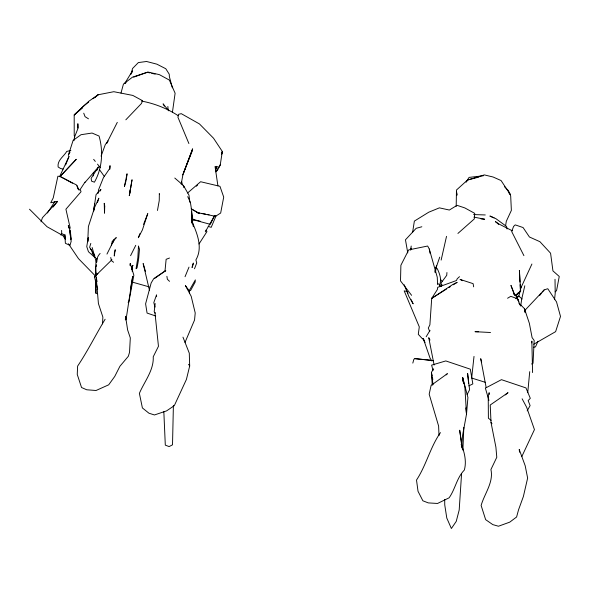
<?xml version="1.0" encoding="UTF-8"?>
<svg xmlns="http://www.w3.org/2000/svg" width="590" height="590" viewBox="0 0 590 590"><rect width="100%" height="100%" fill="white"/><g stroke="black" fill="none" stroke-linecap="round" stroke-linejoin="round"><path stroke-width="0.89" d="M93.67 210.63L96.045 194.648L100.897 189.383L100.425 190.954M93.331 175.916L93.397 172.435M100.094 253.442C94.651 259.15 95.506 268.538 96.089 275.899M173.394 405.345L172.516 444.816L169.131 446.578L165.303 445.14L163.836 411.687M189.508 293.193L189.574 290.546M456.195 206.389L456.468 190.032L467.509 180.039L484.353 174.906L493.063 177L501.072 180.54L510.173 194.398L510.697 196.138L511.368 210.379L506.294 221.346L505.571 225.859M130.22 265.397L130.265 263.59L133.864 275.183L128.804 302.161L128.111 302.301M95.875 289.402L95.757 293.046L97.431 293.739M96.745 262.071L96.863 258.427L96.62 262.041M114.401 252.491L114.283 256.038L115.227 249.74L114.836 251.48M531.774 342.879L531.848 341.094L532.578 372.563M132.204 271.378L132.433 266.142M462.885 450.118L463.829 427.44M125.375 319.935L125.552 316.299L127.624 329.957L130.309 337.915L129.535 352.311L128.347 356.272L119.925 366.265L114.748 376.442L108.693 384.813L96.059 390.492L86.73 389.784L81.538 387.505L77.253 374.436L77.622 366.102C87.733 351.013 95.742 334.759 105.109 319.256M109.836 169.264L110.013 165.657L109.77 168.416L103.361 177.782L98.552 189.832L98.051 193.417M102.49 323.881L102.867 317.073L98.419 303.57L96.177 277.101L97.084 281.607M439.882 286.659L439.993 284.822L437.61 283.532M461.572 473.718L459.19 510.025L456.24 521.383L451.38 528.515L446.792 518.057L444.742 504.863L444.698 499.413M95.41 280.088L95.757 293.046L95.757 280.375M95.654 276.474L95.897 272.868M96.317 266.547L96.436 264.748M435.14 272.477L435.309 269.94L435.103 271.747M130.139 265.397L130.265 263.59M446.94 272.528L446.733 275.324L441.114 282.912L441.386 286.548M94.326 207.946L94.68 203.565L93.663 211.146M461.712 445.479L462.494 435.885L466.498 414.232L467.929 397.49L462.612 377.394L463.674 383.552M527.74 392.675L529.724 371.663M164.942 271.614L166.129 259.312L169.492 258.029M554.526 299.691L555.212 293.282L555.013 279.299M471.668 377.961L474.013 356.412M155.177 303.526L154.197 311.719L155.214 313.209M410.728 249.651L411.186 246.037M85.004 182.443L98.36 167.059L91.162 178.313L91.524 181.137L94.422 182.192C102.313 168.283 103.42 151.305 99.054 136.047L92.055 133.045L81.014 134.704L73.116 140.376L68.337 155.251L70.026 152.095M88.264 238.205L87.763 241.701L88.397 226.545L94.754 207.097L98.84 198.21L97.483 202.554M410.788 249.931L411.038 248.213L410.574 249.939M73.949 140.708L74.473 137.227L77.733 129.077L77.858 123.708L78.182 128.096M129.321 195.644L132.02 179.898L129.321 195.644L130.707 187.178M520.668 306.077L521.722 299.027L524.798 285.789M215.844 171.838L217.15 170.643L220.195 165.23L222.319 151.483L213.521 138.208L199.479 123.952L181.278 113.671L178.615 114.298L177.922 117.226L188.896 143.547M126.024 319.706L132.684 276.408L130.633 288.016M412.587 232.423L414.364 221.103L428.76 212.201L439.388 207.857L449.366 210.04L457.058 205.327L464.854 207.931L474.714 213.351L474.294 218.949L457.914 233.441M88.235 237.556L86.76 246.627L88.463 251.738L95.064 257.653M172.442 112.166L175.112 93.227L169.382 80.1L159.418 74.657L147.972 72.039L132.462 77.165L123.443 84.082L120.98 93.065M157.464 210.475L159.248 200.534L159.352 193.608L159.263 193.963M435.309 272.669L436.622 265.478L435.745 268.45M181.16 184.109L182.966 174.603L192.635 148.82L182.753 174.869M111.363 245.632L112.24 241.317L116.289 237.615L114.851 239.201M131.828 269.667L132.772 265.353M441.143 260.087L446.527 236.332M518.699 296.873L521.058 286.991M192.266 267.366L193.38 263.059L191.957 267.432M215.579 171.24L216.759 166.815M130.98 74.318L132.543 68.514L138.362 62.57L146.549 61.485L156.866 64.163L165.775 68.728L169.242 74.192L169.389 76.722L172.383 87.844M217.621 168.902L217.15 170.643L217.784 169.013M412.816 363.093L413.848 359.295L414.918 358.639L433.495 360.682M126.053 180.717L124.446 186.455L127.064 173.777L126.282 179.898M439.285 285.649C442.102 279.977 439.712 273.885 437.242 268.583L435.479 268.62M90.808 243.397L89.621 247.35L94.761 255.64M131.917 72.622L132.462 70.903L124.63 83.64L126.024 82.637M113.361 242.173L114.217 239.584L106.96 254.091M41.027 221.847L42.421 217.717L57.562 201.345L50.733 202.754L53.248 197.886L57.886 176.233L60.069 176.432L76.516 184.972L79.274 190.128L78.227 189.22M435.604 269.092L439.72 257.159M215.579 169.02L216.486 166.557M194.501 268.767L196.736 262.941L195.902 259.939C203.358 247.004 196.684 232.556 191.403 220.181L192.082 219.635L191.647 210.394L190.415 202.407L187.723 196.618M215.741 168.873L216.722 166.343M139.955 233.566L138.333 237.726L142.389 229.953L147.78 213.587L143.54 224.406M183.748 172.457L192.362 150.627M65.608 164.964L69.037 156.431L59.627 176.594M185.039 276.717L188.992 267.115M185.017 342.392L194.553 320.009L195.216 312.958L191.19 296.298L185.415 285.612L189.161 290.723L190.629 290.435L195.172 282.057L195.342 279.903L189.161 290.723M101.074 156.144L105.285 144.631L107.985 140.929L106.635 143.422L117.292 122.366M538.021 341.241L535.491 346.898L533.707 347.2M96.856 170.377L98.36 167.059M531.922 264.018L520.292 289.181L520.078 284.712M521.796 456.601L534.444 429.608L526.693 407.388L522.113 398.781M60.984 235.181L61.692 233.699L61.626 230.402M191.883 222.555L193.026 220.24L191.448 211.375M130.582 255.699L135.752 245.322M187.613 192.974L200.615 181.727L219.952 186.322L223.713 197.082L220.667 213.034L215.962 216.043L214.413 216.065L210.298 224.333L192.532 219.546M220.321 164.625L219.052 167.132L215.048 166.476L217.917 185.872M467.169 394.422L469.596 389.754L467.604 373.418L468.608 383.198M527.187 410.876L530.115 405.559L528.139 400.603L530.307 398.331L525.963 387.91L501.463 379.665L485.371 388.124L488.94 400.374M205.283 231.818L214.413 216.065L215.962 216.043L211.191 227.356L208.196 226.376M426.164 336.743L430.029 330.37M440.457 432.618C430.199 447.235 426.364 465.112 416.511 480.061L418.022 491.278L422.882 500.792L428.296 502.901L437.544 503.462L449.123 497.813C455.333 489.058 456.66 477.952 464.323 470.068C466.742 461.623 464.485 452.235 461.247 444.241L461.904 447.862M433.643 368.794L431.423 372.342L432.264 385.196M466.69 181.204L469.079 177.391L483.299 175.791M466.1 182.244L467.509 180.039L478.918 177.066M199.014 243.972L206.972 231.575L205.858 230.203M47.421 212.997L54.885 201.529M85.041 182.052L80.218 189.39L81.044 191.706L65.918 209.214L70.254 228.264M440.671 286.622L441.999 284.646M213.322 217.489L214.413 216.065M53.085 207.061L57.562 201.345M539.548 295.597L541.259 293.481M542.409 292.065L544.12 289.948L547.763 288.709L556.525 301.918L560.5 316.41L555.625 331.646L533.751 344.221M59.885 176.727L76.287 159.293L60.069 176.432L72.437 183.188M524.65 310.613L544.12 289.948M125.84 119.807L141.453 103.493L142.566 100.72L132.839 95.433L113.826 91.701L98.154 94.769L88.861 101.229L74.192 114.947L74.222 135.434L74.665 137.064M516.021 295.782L520.668 291.099L519.399 270.404L519.952 282.027M97.711 289.159L94.437 276.835L97.91 273.435M446.136 374.893L447.412 373.64L431.113 385.388L429.173 394.172L438.613 426.061L439.012 435.575M94.437 276.835L111.975 259.711M196.308 186.241L197.635 184.972M555.175 291.836L556.554 290.656L559.254 276.467L552.941 270.899L550.573 253.199L539.916 241.694L529.429 236.988L523.079 227.548L515.225 224.886L513.58 226.427L511.685 231.538L523.913 255.654M131.659 266.687L133.016 265.537M82.652 107.823L74.192 114.947L84.282 105.455L88.662 102.077M94.629 97.734L98.154 94.769L93.043 98.707M505.269 394.917L508.027 392.675L490.238 404.998L491.013 422.484L495.895 447.124L496.787 457.287L490.924 469.537C493.778 482.347 484.464 493.631 481.123 505.468L485.644 519.65L492.805 524.621L498.462 526.228L509.738 522.15L516.597 517.002L518.529 509.849L523.382 496.5L527.637 478.055L525.189 465.746L519.222 449.462L519.547 452.206M515.623 295.044L520.668 291.099L517.917 293.237M459.507 276.673L457.184 278.812L456.49 280.516L437.684 287.33L437.382 289.52L431.71 298.363L429.889 324.847L428.303 328.07L429.704 331.44M154.366 278.62L165.171 271.024M165.79 270.515L153.747 278.627L151.165 282.949L145.605 303.835L147.072 313.076L155.701 315.989M446.372 289.137L431.71 298.363L452.751 284.513L457.176 282.337L453.319 284.771M448.688 287.684L450.229 286.711M507.57 298.252L510.763 296.328L517.555 298.747L519.93 304.964M468.88 385.867L472.841 383.906L470.311 369.178L445.804 360.933L431.629 365.122L433.016 370.468M531.605 363.986L533.028 363.322L534.179 340.467L532.106 337.635L529.348 323.283L524.436 308.644L518.935 303.127M133.716 77.128L147.301 72.319L149.919 72.917M513.89 293.879L513.344 292.596L515.114 295.472L513.809 293.437L516.641 296.792L518.699 296.003L522.106 298.997M421.843 226.767L416.171 228.308L405.463 239.798L407.771 252.911M70.866 150.524L66.758 151.409C63.772 156.556 57.142 160.244 58.122 166.97L60.6 168.519L63.071 169.05M478.527 331.742L474.987 331.691L490.526 332.502M473.645 214.568L485.275 214.952M515.741 298.658L517.555 298.747L516.641 296.792L518.758 301.475L516.641 296.792M481.064 218.912L484.663 219.222L473.873 217.113M414.918 358.639L429.992 360.151M199.59 213.042L197.001 212.555L215.166 216.242L214.281 215.763M201.315 213.359L205.637 214.163M207.363 214.48L209.096 214.797M424.291 340.6L423.421 338.992L422.425 338.778L418.288 334.324L419.291 326.867L404.187 290.863L407.189 291.519L407.985 293.164M141.541 101.074C154.609 103.508 167.147 108.479 178.291 115.751M151.66 73.315L155.148 74.104M193.07 219.532L200.135 221.147M132.035 282.027L149.159 286.873M472.118 378.183L485.223 382.283M494.051 217.902L489.892 216.036L495.873 218.654L506.552 226.457L507.068 229.016M61.692 233.699L63.558 234.407L65.269 238.367M512.327 230.801L499.037 224.06L495.408 221.597L498.69 224.399M462.442 280.7L460.038 279.387L473.121 283.657L473.659 286.836M191.167 208.838L198.8 213.211L191.676 209.074M88.471 118.819L85.071 116.68L83.743 113.199M113.597 262.27L111.34 260.581L110.765 257.491M491.123 420.301L488.395 418.236L488.225 396.023L489.147 392.689L489.383 394.4M174.78 178.047L183.438 185.511L188.977 195.157L189.855 202.296M169.522 281.334L167.368 279.247L166.904 276.334M504.539 186.779L508.396 190.622L510.173 194.398L509.023 193.063M29.5 209.207L47.06 226.744L62.879 235.572L65.402 239.297M95.587 276.186L78.499 258.663L68.425 243.766M440.457 279.358L442.242 281.459M168.74 110.795L163.083 103.847L164.411 106.141M93.663 159.359L95.307 161.409M97.498 164.145L100.241 167.567M491.013 422.484L491.986 423.738M411.599 295.325L400.507 280.877L400.89 265.264L408.7 249.902L427.662 246.023L429.284 249.039L437.249 277.145L437.618 284.564M99.548 169.75L104.312 176.403M92.003 252.999L95.145 257.38M431.895 361.006L430.073 358.167L423.421 338.992M90.506 248.692L94.732 255.544M422.86 338.564L425.066 342.51M429.977 340.046L428.746 337.672L434.107 365.048M411.164 299.727L413.148 303.828L408.863 296.409L404.231 284.778M188.947 364.413L189.678 366.051L186.411 379.444L174.301 405.662L166.55 410.898L154.455 414.962L148.938 413.207L142.397 407.941L139.38 393.36C144.417 381.509 153.946 370.166 153.238 356.78L158.459 346.286L154.927 312.398M188.962 364.355L189.678 366.051L189.287 353.167L182.966 337.141M514.598 294.602L510.947 285.398L514.303 294.462M145.472 271.393L143.141 263.524L149.55 290.627M69.052 228.124L68.307 225.572L70.335 231.243L71.11 238.094L70.852 239.665L69.701 230.189L71.176 241.266L70.018 245.352L65.387 243.309L64.819 234.577L65.18 237.608M183.933 187.281L183.438 185.511L183.91 187.192M92.158 247.527L96.377 262.572M481.676 362.216L480.702 358.668L486.16 387.578M154.986 307.029L153.813 302.596L156.534 294.867L156.608 296.696M462.612 377.394L464.868 386.804L466.498 414.232L465.834 407.941M191.403 220.181L192.163 223.654M181.72 181.661L182.428 185.068M77.076 185.725L77.703 188.763M432.123 375.926L431.423 372.342L433.031 384.746M432.477 377.718L432.831 379.518M525.1 312.213L524.436 308.644L525.019 312.228M429.284 249.039L430.103 253.435M191.425 215.896L193.321 226.722M456.948 194.626L456.542 191.927L456.911 195.43M462.472 448.938L459.684 430.206L461.476 443.68M462.899 380.085L463.091 381.885M167.848 106.451L168.121 109.733M95.757 266.805L95.757 276.754M104.725 206.094L104.519 213.197L104.238 203.299L104.725 206.094M138.473 246.155L137.853 257.705L136.076 268.738L137.05 267.831L138.576 259.489L139.483 249.209L138.473 246.155M222.319 151.483L221.641 154.108L222.319 151.483"/></g></svg>
